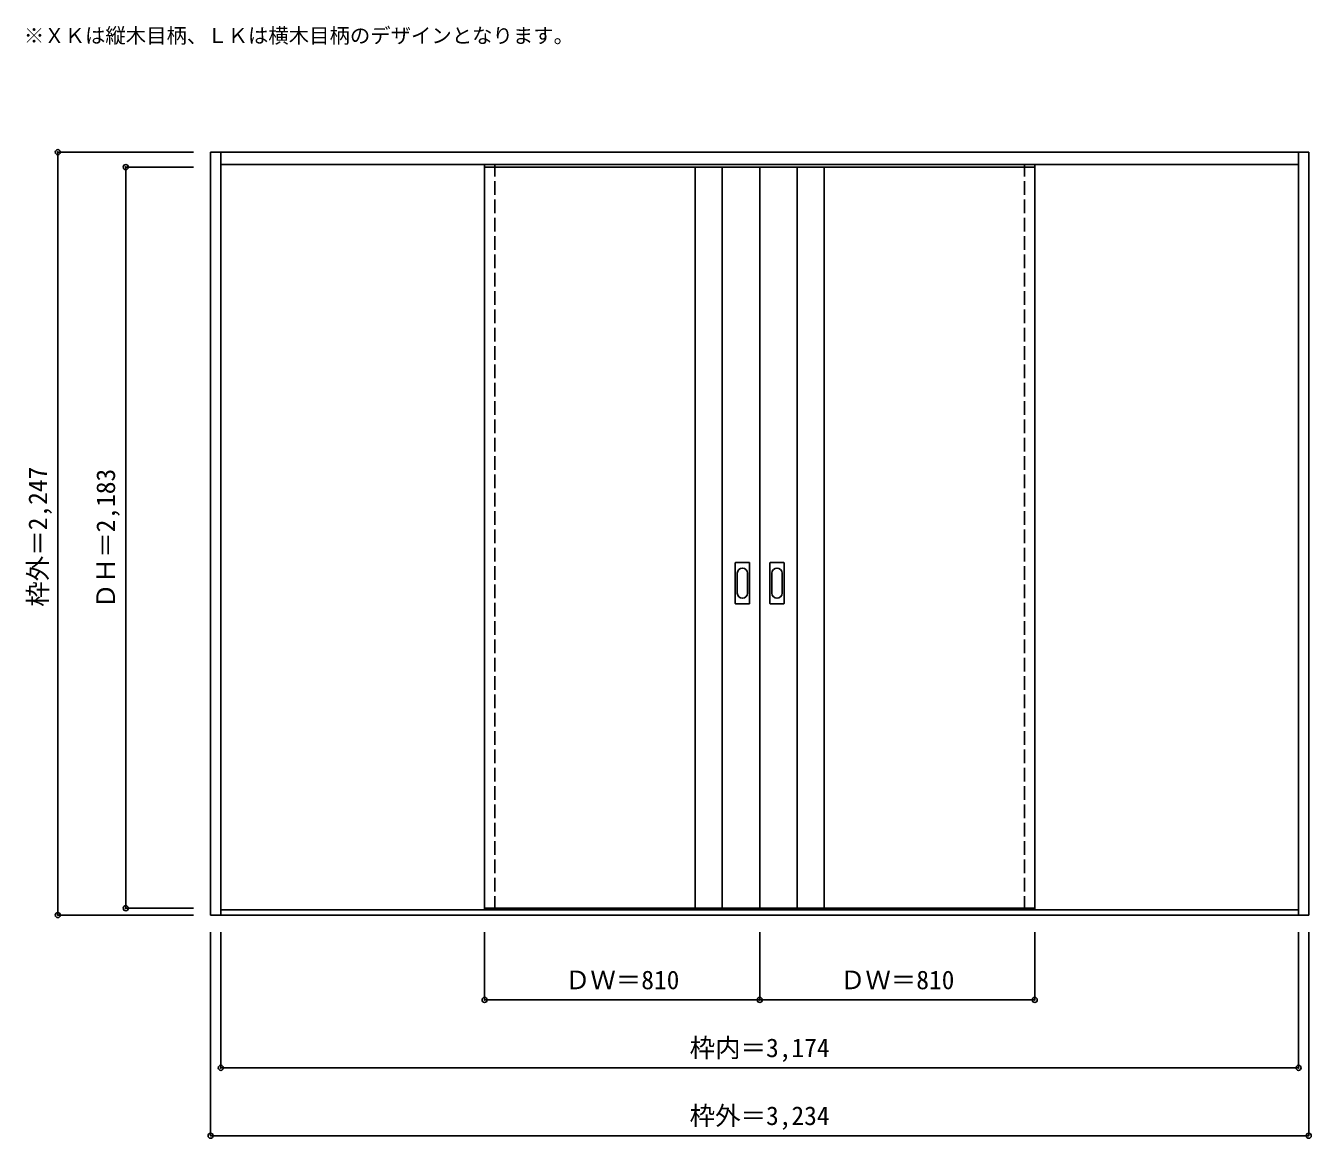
# Model space of a CAD drawing. Units: millimetres, scale not verified. Extents: x -1868 to 1918, y -1378 to 1899.
import ezdxf
from ezdxf.enums import TextEntityAlignment as Align

# ---------------------------------------------------------------- set-up
doc = ezdxf.new("R2010")
doc.units = ezdxf.units.MM
doc.header["$LTSCALE"] = 30
doc.header["$PDMODE"] = 32
doc.header["$PDSIZE"] = 15
doc.linetypes.add('DASHED1', pattern=[1.8, 1.2, -0.6])
for name, color, linetype in [('0-0', 3, 'Continuous'), ('0-1_寸法', 7, 'Continuous'), ('0-2_文字', 7, 'Continuous')]:
    doc.layers.add(name, color=color, linetype=linetype)
doc.styles.add('ＭＳ ゴシック', font='')
doc.styles.get('ＭＳ ゴシック').set_extended_font_data('MS Gothic')

msp = doc.modelspace()

# ---------------------------------------------------------------- linework, layer by layer
at = {"layer": '0-0'}
for p, q in [((-1323.13, 1526.62), (1910.87, 1526.62)), ((-1323.13, -720.38), (-1323.13, 1526.62)), ((-1293.13, -720.38), (-1293.13, 1526.62)), ((1880.87, -720.38), (1880.87, 1526.62)), ((1910.87, -720.38), (1910.87, 1526.62)), ((-1293.13, 1490.62), (1880.87, 1490.62)), ((-516.13, -700.38), (-516.13, 1482.62)), ((-516.13, 1482.62), (293.87, 1482.62)), ((103.87, -700.38), (103.87, 1482.62)), ((183.87, -700.38), (183.87, 1482.62)), ((293.87, -700.38), (293.87, 1482.62)), ((1103.87, 1482.62), (293.87, 1482.62)), ((403.87, -700.38), (403.87, 1482.62)), ((483.87, -700.38), (483.87, 1482.62)), ((1103.87, -700.38), (1103.87, 1482.62)), ((221.87, 197.62), (221.87, 316.62)), ((262.37, 318.12), (223.37, 318.12)), ((263.87, 197.62), (263.87, 316.62)), ((323.87, 197.62), (323.87, 316.62)), ((364.37, 318.12), (325.37, 318.12)), ((365.87, 197.62), (365.87, 316.62)), ((223.37, 196.12), (262.37, 196.12)), ((325.37, 196.12), (364.37, 196.12)), ((1880.87, -705.38), (-1293.13, -705.38)), ((-516.13, -700.38), (293.87, -700.38)), ((1103.87, -700.38), (293.87, -700.38)), ((1910.87, -720.38), (-1323.13, -720.38))]:
    msp.add_line(p, q, dxfattribs=at)
at = {"layer": '0-0', "color": 4, "linetype": 'DASHED1'}
for p, q in [((-516.13, -705.38), (-516.13, 1490.62)), ((-486.13, -705.38), (-486.13, 1490.62)), ((-486.13, -700.38), (-486.13, 1482.62)), ((1073.87, -705.38), (1073.87, 1490.62)), ((1073.87, -700.38), (1073.87, 1482.62)), ((1103.87, -705.38), (1103.87, 1490.62))]:
    msp.add_line(p, q, dxfattribs=at)
at = {"layer": '0-0', "color": 7}
for p, q in [((227.87, 286.72), (227.87, 227.52)), ((257.87, 227.52), (257.87, 286.72)), ((329.87, 286.72), (329.87, 227.52)), ((359.87, 227.52), (359.87, 286.72))]:
    msp.add_line(p, q, dxfattribs=at)
at = {"layer": '0-0'}
for centre, start, end in [((223.37, 316.62), 90, 180), ((262.37, 316.62), 0, 90), ((325.37, 316.62), 90, 180), ((364.37, 316.62), 0, 90), ((223.37, 197.62), 180, 270), ((262.37, 197.62), 270, 0), ((325.37, 197.62), 180, 270), ((364.37, 197.62), 270, 0)]:
    msp.add_arc(centre, 1.5, start, end, dxfattribs=at)
at = {"layer": '0-0', "color": 7}
for centre, start, end in [((242.87, 286.72), 0, 180), ((344.87, 286.72), 0, 180), ((242.87, 227.52), 180, 0), ((344.87, 227.52), 180, 0)]:
    msp.add_arc(centre, 15, start, end, dxfattribs=at)
at = {"layer": '0-1_寸法', "color": 4}
for p, q in [((-1773.13, 1526.62), (-1373.13, 1526.62)), ((-1773.13, 1526.62), (-1773.13, -720.38)), ((-1573.13, 1482.62), (-1573.13, -700.38)), ((-1573.13, 1482.62), (-1373.13, 1482.62)), ((-1573.13, -700.38), (-1373.13, -700.38)), ((-1773.13, -720.38), (-1373.13, -720.38)), ((-1323.13, -1370.38), (-1323.13, -770.38)), ((-1293.13, -1170.38), (-1293.13, -770.38)), ((-516.13, -970.38), (-516.13, -770.38)), ((293.87, -970.38), (293.87, -770.38)), ((1103.87, -970.38), (1103.87, -770.38)), ((-516.13, -970.38), (1103.87, -970.38))]:
    msp.add_line(p, q, dxfattribs=at)
for points in [[(-1323.13, -1370.38), (1910.87, -1370.38), (1910.87, -770.38)], [(-1293.13, -1170.38), (1880.87, -1170.38), (1880.87, -770.38)]]:
    msp.add_lwpolyline(points, dxfattribs=at)
at = {"layer": '0-1_寸法'}
for p in [(-1773.13, 1526.62), (-1573.13, 1482.62), (-1773.13, -720.38), (-1573.13, -700.38), (-516.13, -970.38), (293.87, -970.38), (1103.87, -970.38), (-1293.13, -1170.38), (1880.87, -1170.38), (-1323.13, -1370.38), (1910.87, -1370.38)]:
    msp.add_point(p, dxfattribs=at)

# ---------------------------------------------------------------- texts
at = {"layer": '0-1_寸法', "style": 'ＭＳ ゴシック'}
for s, p in [('枠外＝2,247', (-1788.13, 187.87)), ('ＤＨ＝2,183', (-1588.13, 181.87))]:
    msp.add_text(s, height=54.99, rotation=90, dxfattribs=at).set_placement(p, align=Align.BOTTOM_LEFT)
for s, p in [('ＤＷ＝810', (-279.88, -955.38)), ('ＤＷ＝810', (530.12, -955.38)), ('枠内＝3,174', (87.62, -1155.38)), ('枠外＝3,234', (87.62, -1355.38))]:
    msp.add_text(s, height=54.99, dxfattribs=at).set_placement(p, align=Align.BOTTOM_LEFT)
at = {"layer": '0-2_文字', "style": 'ＭＳ ゴシック'}
msp.add_text('※ＸＫは縦木目柄、ＬＫは横木目柄のデザインとなります。', height=43.99, dxfattribs=at).set_placement((-1873.13, 1834.74), align=Align.BOTTOM_LEFT)

doc.saveas('drawing.dxf')
